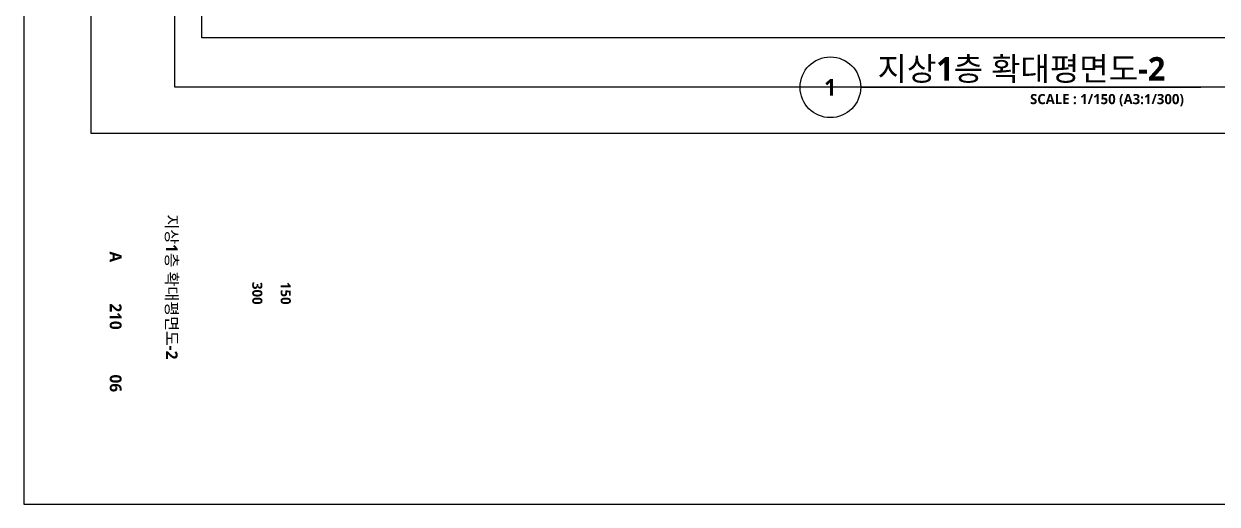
# Model space of a CAD drawing. Header units: millimetres. Extents: x -63924 to 190228206, y 0 to 456875599.
# Drawn here: x 89100 to 142260, y 252000 to 273372 of the extents above; entities that cross this region are included whole.
import ezdxf
from ezdxf.enums import TextEntityAlignment as Align

# ---------------------------------------------------------------- set-up
doc = ezdxf.new("R2010")
doc.units = ezdxf.units.MM
doc.header["$LTSCALE"] = 150
doc.header["$MEASUREMENT"] = 0
doc.layers.get('0').update_dxf_attribs({"linetype": 'CONTINUOUS'})
doc.layers.add('A-ANNO-TITL', color=7, linetype='CONTINUOUS')
doc.layers.add('AA-XXXX-TXT1', color=2, linetype='CONTINUOUS')
doc.layers.add('Defpoint', color=161, linetype='CONTINUOUS', plot=False)
doc.layers.add('G(그리드1)', color=185, linetype='CONTINUOUS', plot=False)
doc.styles.add('SH_대대리576', font='')
doc.styles.get('SH_대대리576').set_extended_font_data('NanumGothic', bold=True)

# ---------------------------------------------------------------- blocks, each defined once
blk = doc.blocks.new('*U12')
at = {"layer": 'A-ANNO-TITL'}
blk.add_line((0, 0), (5050, 0), dxfattribs=at)
blk.add_circle((-450, 0), 450, dxfattribs=at)
at = {"layer": 'AA-XXXX-TXT1', "style": 'SH_대대리576'}
blk.add_attdef('DWG.TITLE', (250, 100), '', height=350, dxfattribs=at)
at = {"layer": 'AA-XXXX-TXT1', "color": 7, "style": 'SH_대대리576'}
blk.add_attdef('NO1', text='', height=300, dxfattribs=at).set_placement((-450, 0), align=Align.MIDDLE)
at = {"layer": 'AA-XXXX-TXT1', "style": 'SH_대대리576'}
blk.add_attdef('SCALE', text='', height=150, dxfattribs=at).set_placement((4800, -100), align=Align.TOP_RIGHT)

msp = doc.modelspace()

# ---------------------------------------------------------------- linework, layer by layer
at = {"layer": 'Defpoint'}
for points in [[(89100, 252000), (178200, 252000), (178200, 378000), (89100, 378000)], [(92100, 375000), (175200, 375000), (175200, 268500), (92100, 268500)]]:
    msp.add_lwpolyline(points, close=True, dxfattribs=at)
at = {"layer": 'G(그리드1)'}
for points in [[(174030, 270550), (95830, 270550), (95830, 371950), (174030, 371950)], [(172830, 272750), (97030, 272750), (97030, 370750), (172830, 370750)]]:
    msp.add_lwpolyline(points, close=True, dxfattribs=at)

# ---------------------------------------------------------------- block references
ref = msp.add_blockref('*U12', (126379.9, 270550), dxfattribs=dict(xscale=3, yscale=3, zscale=3))
ref.add_attrib('SCALE', 'SCALE : 1/150 (A3:1/300)', dxfattribs={"layer": 'A-ANNO-TITL', "height": 450, "style": 'SH_대대리576'}).set_placement((140780.1, 270250), align=Align.TOP_RIGHT)
ref.add_attrib('DWG.TITLE', '지상1층 확대평면도-2', (127129.9, 270850), dxfattribs={"layer": 'A-ANNO-TITL', "height": 1043.723, "style": 'SH_대대리576'})
ref.add_attrib('NO1', '1', dxfattribs={"layer": 'A-ANNO-TITL', "color": 7, "height": 750, "style": 'SH_대대리576'}).set_placement((125029.9, 270550), align=Align.MIDDLE)

# ---------------------------------------------------------------- texts
at = {"layer": 'A-ANNO-TITL', "style": 'SH_대대리576'}
for s, height, p in [('지상1층 확대평면도-2', 525, (95695.9, 261664.9)), ('A', 525, (93190.6, 263006.2)), ('300', 450, (99500.1, 261382.2)), ('150', 450, (100766.7, 261382.2)), ('210', 525, (93190.6, 260349.6)), ('06', 525, (93190.6, 257376.4))]:
    msp.add_text(s, height=height, rotation=270, dxfattribs=at).set_placement(p, align=Align.MIDDLE)

doc.saveas('drawing.dxf')
